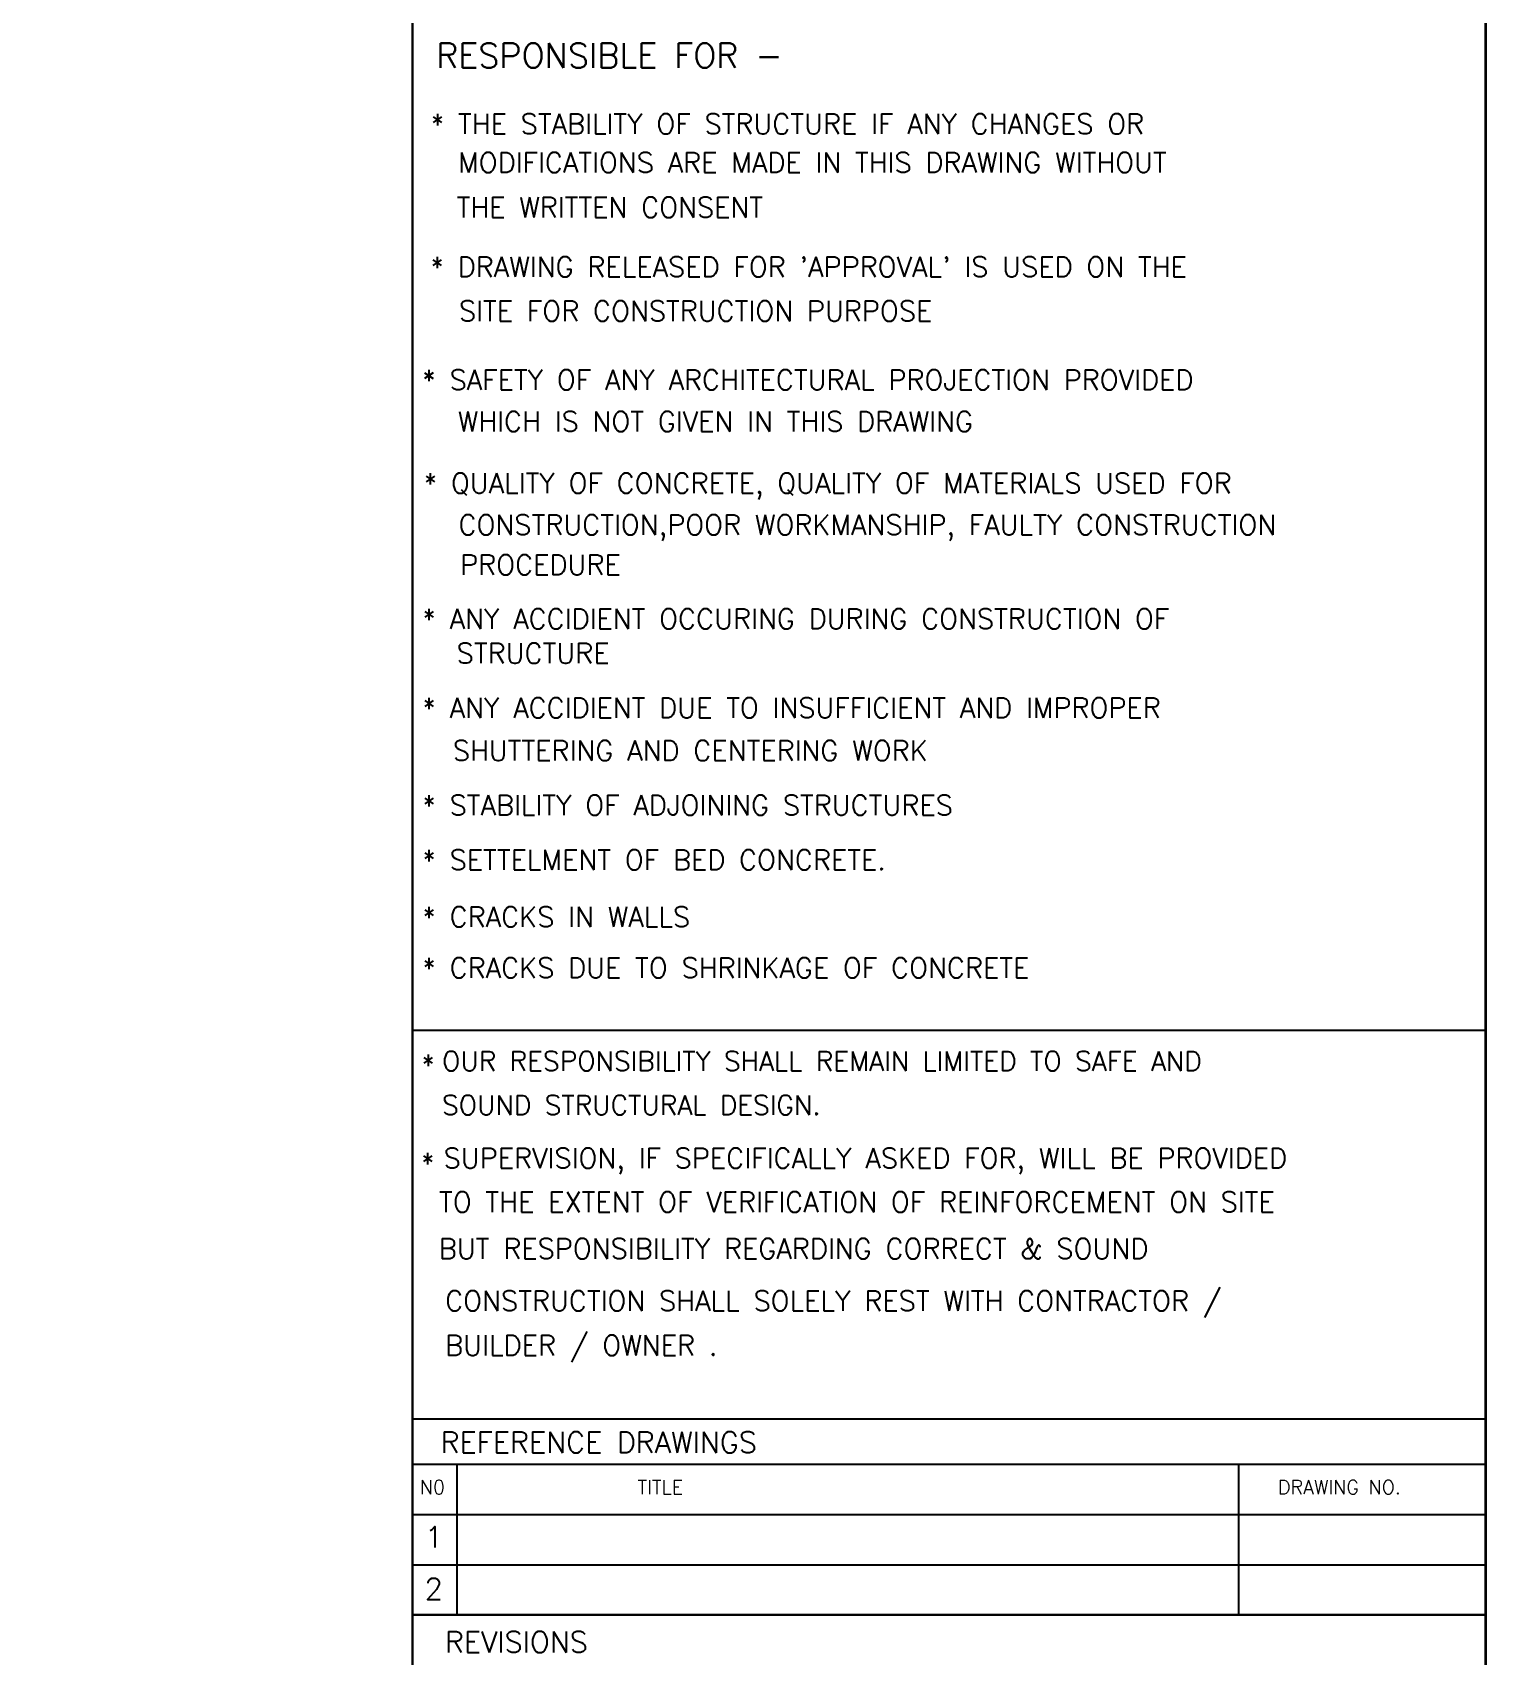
# Model space of a CAD drawing. Header units: inches. Extents: x 332 to 524, y 371 to 463.
# Drawn here: x 416.34 to 422.97, y 403.15 to 410.55 of the extents above; entities that cross this region are included whole.
import ezdxf

# ---------------------------------------------------------------- set-up
doc = ezdxf.new("R2010")
doc.units = ezdxf.units.IN
doc.header["$MEASUREMENT"] = 0
doc.layers.add('BORDER', color=7, linetype='Continuous', lineweight=25)
doc.styles.add('SIMPLEX', font='simplex.shx')

msp = doc.modelspace()

# ---------------------------------------------------------------- linework, layer by layer
at = {"layer": 'BORDER', "lineweight": 30}
msp.add_line((418.0733, 415.7197, 2510.4241), (418.0733, 393.511, 2510.4241), dxfattribs=at)
at = {"layer": 'BORDER'}
for p, q in [((422.9693, 405.9984, 2510.4241), (418.0733, 405.9984, 2510.4241)), ((422.9693, 404.2248, 2510.4241), (418.0733, 404.2248, 2510.4241)), ((418.0733, 404.0186, 2510.4241), (418.0733, 403.1024, 2510.4241)), ((422.9693, 404.0186, 2510.4241), (418.0733, 404.0186, 2510.4241)), ((422.9693, 404.0186, 2510.4241), (422.9693, 403.1024, 2510.4241)), ((422.9693, 403.3314, 2510.4241), (418.0733, 403.3314, 2510.4241)), ((418.0733, 403.1024, 2510.4241), (418.0733, 403.2469, 2510.4241)), ((422.9693, 403.2469, 2510.4241), (422.9693, 403.1024, 2510.4241))]:
    msp.add_line(p, q, dxfattribs=at)
at = {"layer": 'BORDER', "lineweight": 25}
for p, q in [((422.9693, 404.0186, 2510.4241), (418.0733, 404.0186, 2510.4241)), ((422.9693, 404.0186, 2510.4241), (418.0733, 404.0186, 2510.4241)), ((418.275, 404.0186, 2510.4241), (418.275, 403.3314, 2510.4241)), ((421.8418, 404.0186, 2510.4241), (421.8418, 403.3314, 2510.4241)), ((418.0733, 403.7895, 2510.4241), (422.9693, 403.7895, 2510.4241)), ((418.0733, 403.4915, 2510.4241), (418.0733, 403.6282, 2510.4241)), ((418.0733, 403.5605, 2510.4241), (422.9693, 403.5605, 2510.4241)), ((418.0733, 403.3314, 2510.4241), (422.9693, 403.3314, 2510.4241))]:
    msp.add_line(p, q, dxfattribs=at)
at = {"layer": 'BORDER', "lineweight": 35, "elevation": 2510.4241}
msp.add_lwpolyline([(422.9693, 393.51), (395.2799, 393.4738), (395.2799, 415.7197), (422.9693, 415.7197)], close=True, dxfattribs=at)

# ---------------------------------------------------------------- texts
at = {"layer": 'BORDER', "lineweight": 25, "style": 'SIMPLEX'}
for s, height, p in [('RESPONSIBLE FOR -', 0.11212, (418.1817, 410.3929, 2510.4241)), ('* THE STABILITY OF STRUCTURE IF ANY CHANGES OR ', 0.091442, (418.1554, 410.0909, 2510.4241)), (' MODIFICATIONS ARE MADE IN THIS DRAWING WITHOUT  ', 0.091442, (418.2187, 409.9146, 2510.4241)), (' THE WRITTEN CONSENT', 0.091442, (418.2115, 409.7104, 2510.4241)), ("* DRAWING RELEASED FOR 'APPROVAL' IS USED ON THE", 0.091442, (418.1539, 409.4388, 2510.4241)), (' SITE FOR CONSTRUCTION PURPOSE', 0.091442, (418.223, 409.2372, 2510.4241)), ('* SAFETY OF ANY ARCHITECTURAL PROJECTION PROVIDED ', 0.091442, (418.1168, 408.9229, 2510.4241)), (' WHICH IS NOT GIVEN IN THIS DRAWING', 0.091442, (418.2168, 408.7332, 2510.4241)), ('* QUALITY OF CONCRETE, QUALITY OF MATERIALS USED FOR', 0.091442, (418.1233, 408.4511, 2510.4241)), ('CONSTRUCTION,POOR WORKMANSHIP, FAULTY CONSTRUCTION ', 0.091442, (418.2834, 408.2614, 2510.4241)), ('PROCEDURE', 0.09144, (418.2908, 408.0789, 2510.4241)), ('* ANY ACCIDIENT OCCURING DURING CONSTRUCTION OF ', 0.091442, (418.1172, 407.8325, 2510.4241)), ('STRUCTURE', 0.09144, (418.275, 407.6749, 2510.4241)), ('* ANY ACCIDIENT DUE TO INSUFFICIENT AND IMPROPER', 0.091442, (418.1172, 407.4262, 2510.4241)), ('SHUTTERING AND CENTERING WORK', 0.091442, (418.2571, 407.2306, 2510.4241)), ('* STABILITY OF ADJOINING STRUCTURES ', 0.091442, (418.1172, 406.9815, 2510.4241)), ('* SETTELMENT OF BED CONCRETE.', 0.091442, (418.1172, 406.7317, 2510.4241)), ('* CRACKS IN WALLS', 0.091442, (418.1172, 406.4718, 2510.4241)), ('* CRACKS DUE TO SHRINKAGE OF CONCRETE', 0.091442, (418.1172, 406.2389, 2510.4241)), ('OUR RESPONSIBILITY SHALL REMAIN LIMITED TO SAFE AND ', 0.088781, (418.2084, 405.8148, 2510.4241)), ('SOUND STRUCTURAL DESIGN.', 0.088781, (418.2084, 405.614, 2510.4241)), ('SUPERVISION, IF SPECIFICALLY ASKED FOR, WILL BE PROVIDED ', 0.091442, (418.2154, 405.3706, 2510.4241)), ('TO THE EXTENT OF VERIFICATION OF REINFORCEMENT ON SITE', 0.091442, (418.1946, 405.1704, 2510.4241)), (' BUT RESPONSIBILITY REGARDING CORRECT & SOUND ', 0.091442, (418.1309, 404.9574, 2510.4241)), ('CONSTRUCTION SHALL SOLELY REST WITH CONTRACTOR / ', 0.091442, (418.2224, 404.7191, 2510.4241)), ('BUILDER / OWNER .', 0.091442, (418.2224, 404.5161, 2510.4241)), ('N0', 0.06386, (418.107, 403.8822, 2510.4241)), ('TITLE', 0.06386, (419.1001, 403.8822, 2510.4241)), ('DRAWING NO.', 0.063863, (422.022, 403.8822, 2510.4241)), ('1', 0.0963, (418.1297, 403.6385, 2510.4241)), ('2', 0.0963, (418.1291, 403.4023, 2510.4241))]:
    msp.add_text(s, height=height, dxfattribs=at).set_placement(p)
at = {"layer": 'BORDER', "style": 'SIMPLEX'}
for s, height, p in [('*', 0.0914, (418.1128, 405.7972, 2510.4241)), ('*', 0.0914, (418.1111, 405.3488, 2510.4241)), ('REFERENCE DRAWINGS', 0.096257, (418.2008, 404.071, 2510.4241)), ('REVISIONS', 0.09626, (418.2211, 403.16, 2510.4241))]:
    msp.add_text(s, height=height, dxfattribs=at).set_placement(p)

doc.saveas('drawing.dxf')
